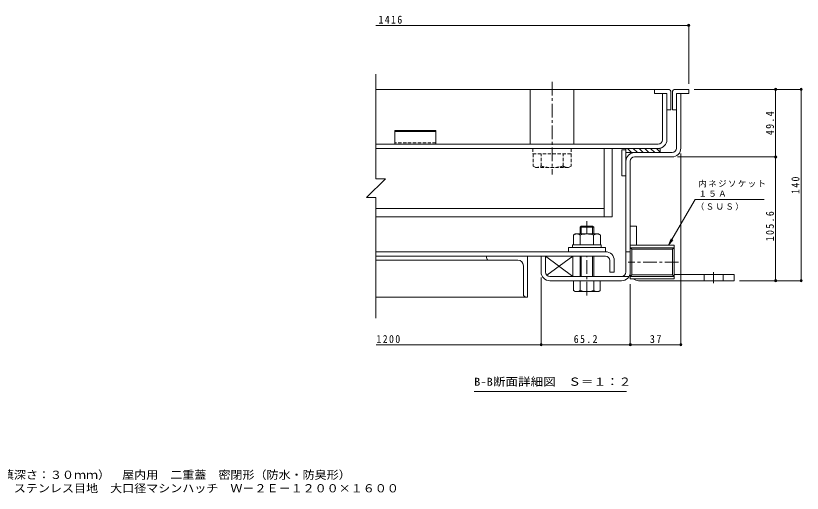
# Model space of a CAD drawing. Units: millimetres on the paper, enlarged 10 times, with parts at other scales. Extents: x -2649 to 2767, y -1962 to 1737.
# Drawn here: x -229 to 2648, y -1962 to -215 of the extents above; entities that cross this region are included whole.
import ezdxf
from ezdxf.enums import TextEntityAlignment as Align

# ---------------------------------------------------------------- set-up
doc = ezdxf.new("R2010")
doc.units = ezdxf.units.MM
doc.header["$LTSCALE"] = 10
doc.header["$PDMODE"] = 32
doc.header["$PDSIZE"] = 8
doc.linetypes.add('CHAIN1', pattern=[8, 5, -1, 1, -1])
doc.linetypes.add('DASHED1', pattern=[1.8, 1.2, -0.6])
for name, color, linetype, lineweight in [('D-1', 2, 'Continuous', 9), ('D-2', 3, 'Continuous', 9), ('D-3', 4, 'Continuous', 9), ('D-5', 7, 'Continuous', 9), ('D-6', 6, 'Continuous', 9), ('D-7', 5, 'Continuous', 5), ('D-8', 5, 'Continuous', 5), ('D-9', 134, 'Continuous', 5), ('D-A', 3, 'Continuous', 9), ('D-B', 6, 'Continuous', 9), ('D-C', 5, 'Continuous', 5), ('D-E', 3, 'Continuous', 9), ('D-F', 7, 'Continuous', 9), ('F-5_F-5ﾚｲﾔ', 7, 'Continuous', 9)]:
    doc.layers.add(name, color=color, linetype=linetype, lineweight=lineweight)
doc.styles.add('ＭＳ ゴシック', font='')
doc.styles.get('ＭＳ ゴシック').set_extended_font_data('MS Gothic')

msp = doc.modelspace()

# ---------------------------------------------------------------- linework, layer by layer
at = {"layer": 'D-1'}
for p, q in [((2187.59, -499.53), (2203.59, -499.53)), ((2187.59, -699.53), (2187.59, -499.53)), ((2203.59, -699.53), (2203.59, -499.53)), ((2171.59, -715.53), (2034.59, -715.53)), ((2002.59, -1152.53), (2002.59, -747.53)), ((2018.59, -747.53), (2018.59, -1152.53)), ((2034.59, -731.53), (2171.59, -731.53)), ((2178.59, -1054.65), (2018.59, -1054.65)), ((2018.59, -1054.65), (2018.59, -1177.65)), ((2178.59, -1063.76), (2172.78, -1069.57)), ((2178.59, -1054.65), (2178.59, -1177.65)), ((2018.59, -1078.53), (2002.59, -1078.53)), ((2172.78, -1069.57), (2024.4, -1069.57)), ((2024.4, -1162.72), (2024.4, -1069.57)), ((2172.78, -1069.57), (2172.78, -1162.72)), ((1708.59, -1152.53), (1708.59, -1094.53)), ((1724.59, -1168.53), (2014.3, -1168.53)), ((2018.59, -1168.53), (2024.4, -1162.72)), ((2178.59, -1168.53), (2018.59, -1168.53)), ((2178.59, -1177.65), (2018.59, -1177.65)), ((2172.78, -1162.72), (2024.4, -1162.72)), ((2178.59, -1168.53), (2172.78, -1162.72)), ((1724.59, -1184.53), (1835.09, -1184.53)), ((1885.09, -1184.53), (1986.59, -1184.53))]:
    msp.add_line(p, q, dxfattribs=at)
for points in [[(2178.59, -1063.76), (2018.59, -1063.76), (2024.4, -1069.57)], [(1692.59, -1152.53), (1692.59, -1094.53), (1708.59, -1094.53)]]:
    msp.add_lwpolyline(points, dxfattribs=at)
for centre, radius, start, end in [((2034.59, -747.53), 32, 90, 180), ((2171.59, -699.53), 16, 270, 0), ((2171.59, -699.53), 32, 270, 0), ((2034.59, -747.53), 16, 90, 180), ((1724.59, -1152.53), 32, 180, 270), ((1724.59, -1152.53), 16, 180, 270), ((1986.59, -1152.53), 32, 270, 0), ((1986.59, -1152.53), 16, 270, 0)]:
    msp.add_arc(centre, radius, start, end, dxfattribs=at)
at = {"layer": 'D-2'}
for p, q in [((2136.59, -668.53), (2136.59, -499.53)), ((2152.59, -499.53), (2136.59, -499.53)), ((2152.59, -668.53), (2152.59, -499.53)), ((2120.59, -684.53), (1087.01, -684.53)), ((1087.07, -700.53), (2120.59, -700.53))]:
    msp.add_line(p, q, dxfattribs=at)
for radius in [32, 16]:
    msp.add_arc((2120.59, -668.53), radius, 270, 0, dxfattribs=at)
at = {"layer": 'D-3'}
for p, q in [((2107.59, -484.53), (1088.33, -484.53)), ((2182.59, -484.53), (2232.59, -484.53)), ((2232.59, -484.53), (2232.59, -499.53)), ((2107.59, -499.53), (2152.59, -499.53)), ((2152.59, -499.53), (2152.59, -559.53)), ((2167.59, -494.53), (2167.59, -559.53)), ((2172.59, -494.53), (2172.59, -559.53)), ((2232.59, -499.53), (2187.59, -499.53)), ((2187.59, -499.53), (2187.59, -559.53)), ((2152.59, -559.53), (2167.59, -559.53)), ((2187.59, -559.53), (2172.59, -559.53)), ((1157.59, -634.53), (1157.59, -684.53)), ((1307.59, -634.53), (1157.59, -634.53)), ((1307.59, -638.86), (1157.59, -638.86))]:
    msp.add_line(p, q, dxfattribs=at)
at = {"layer": 'D-3', "linetype": 'DASHED1'}
msp.add_line((1307.59, -679.53), (1157.59, -679.53), dxfattribs=at)
at = {"layer": 'D-3'}
for points in [[(2157.59, -484.53), (2107.59, -484.53), (2107.59, -499.53)], [(1307.59, -634.53), (1307.59, -684.53), (1157.59, -684.53)]]:
    msp.add_lwpolyline(points, dxfattribs=at)
for centre, start, end in [((2157.59, -494.53), 0, 90), ((2182.59, -494.53), 90, 180)]:
    msp.add_arc(centre, 10, start, end, dxfattribs=at)
at = {"layer": 'D-5'}
for p, q in [((2158.98, -1054.65), (2255.49, -887.49)), ((2255.49, -887.49), (2508.23, -887.49)), ((2158.98, -1054.65), (2168.55, -1031.55)), ((2158.98, -1054.65), (2174.2, -1034.81)), ((2004.76, -1590.22), (1447.26, -1590.22))]:
    msp.add_line(p, q, dxfattribs=at)
at = {"layer": 'D-6'}
for p, q in [((1987.59, -705.53), (2002.59, -705.53)), ((1987.59, -705.53), (1987.59, -800.53)), ((2002.59, -700.53), (2002.59, -800.53)), ((2127.59, -715.53), (2002.59, -715.53)), ((2023.28, -715.53), (2008.28, -700.53)), ((2044.49, -715.53), (2029.49, -700.53)), ((2065.71, -715.53), (2050.71, -700.53)), ((2086.92, -715.53), (2071.92, -700.53)), ((2108.13, -715.53), (2093.13, -700.53)), ((2127.59, -713.77), (2114.35, -700.53)), ((1987.59, -800.53), (2002.59, -800.53)), ((1708.59, -1094.53), (1708.59, -1152.53)), ((1713.11, -1163.67), (1808.59, -1094.53)), ((1724.59, -1168.53), (1808.59, -1168.53))]:
    msp.add_line(p, q, dxfattribs=at)
msp.add_lwpolyline([(2127.59, -715.53), (2127.59, -700.53), (2002.59, -700.53)], dxfattribs=at)
msp.add_lwpolyline([(1808.59, -1168.53), (1808.59, -1094.53), (1708.59, -1094.53)], close=True, dxfattribs=at)
at = {"layer": 'D-7', "linetype": 'CHAIN1'}
for p, q in [((1860.09, -1012.03), (1860.09, -966.87)), ((1860.09, -1238.92), (1860.09, -1094.53))]:
    msp.add_line(p, q, dxfattribs=at)
at = {"layer": 'D-7'}
for p, q in [((1839.15, -984.53), (1835.09, -988.59)), ((1885.09, -988.59), (1835.09, -988.59)), ((1835.09, -1012.03), (1835.09, -988.59)), ((1881.03, -984.53), (1839.15, -984.53)), ((1839.15, -1012.03), (1839.15, -984.53)), ((1881.03, -984.53), (1885.09, -988.59)), ((1881.03, -1012.03), (1881.03, -984.53)), ((1885.09, -988.59), (1885.09, -1012.03)), ((1885.09, -988.59), (1885.09, -1012.03)), ((1835.09, -1168.53), (1835.09, -1094.53)), ((1839.15, -1168.53), (1839.15, -1094.53)), ((1881.03, -1168.53), (1881.03, -1094.53)), ((1885.09, -1094.53), (1885.09, -1168.53)), ((1909.09, -1184.53), (1811.09, -1184.53)), ((1811.09, -1220.06), (1811.09, -1184.53)), ((1835.09, -1220.06), (1835.09, -1187.54)), ((1885.09, -1184.53), (1885.09, -1220.06)), ((1909.09, -1220.06), (1909.09, -1184.53)), ((1897.09, -1224.53), (1823.09, -1224.53))]:
    msp.add_line(p, q, dxfattribs=at)
at = {"layer": 'D-7', "color": 2, "lineweight": 9}
for p, q in [((1811.01, -1017.33), (1817.59, -1013.53)), ((1811.01, -1017.33), (1811.01, -1053.53)), ((1902.59, -1013.53), (1817.59, -1013.53)), ((1835.55, -1017.33), (1835.55, -1053.53)), ((1884.63, -1017.33), (1884.63, -1053.53))]:
    msp.add_line(p, q, dxfattribs=at)
at = {"layer": 'D-7', "color": 134}
for p, q in [((1792.59, -1063.53), (1792.59, -1078.53)), ((1792.59, -1063.53), (1927.59, -1063.53)), ((1927.59, -1063.53), (1927.59, -1078.53)), ((1792.59, -1078.53), (1927.59, -1078.53))]:
    msp.add_line(p, q, dxfattribs=at)
at = {"layer": 'D-7', "color": 6, "lineweight": 9}
for p, q in [((1807.59, -1053.53), (1807.59, -1063.53)), ((1807.59, -1063.53), (1912.59, -1063.53))]:
    msp.add_line(p, q, dxfattribs=at)
at = {"layer": 'D-7', "color": 2, "lineweight": 9}
msp.add_lwpolyline([(1902.59, -1013.53), (1909.16, -1017.33), (1909.16, -1053.53), (1811.01, -1053.53)], dxfattribs=at)
at = {"layer": 'D-7', "color": 6, "lineweight": 9}
msp.add_lwpolyline([(1807.59, -1053.53), (1912.59, -1053.53), (1912.59, -1063.53)], dxfattribs=at)
at = {"layer": 'D-7', "color": 2, "lineweight": 9}
for centre, radius, start, end in [((1825.5, -1042.41), 28.97, 94.38438, 120), ((1822.52, -1037.73), 24.21, 57.42749, 88.18784), ((1860.09, -1094.74), 81.2, 72.41188, 107.5881), ((1897.66, -1037.73), 24.21, 91.81215, 122.57249), ((1894.68, -1042.41), 28.97, 59.99998, 85.6156)]:
    msp.add_arc(centre, radius, start, end, dxfattribs=at)
at = {"layer": 'D-7'}
for centre, radius, start, end in [((1823.09, -1206.2), 18.33, 229.1022, 310.89809), ((1860.09, -1152.45), 72.08, 249.70546, 290.29454), ((1897.09, -1206.2), 18.33, 229.10191, 310.8978)]:
    msp.add_arc(centre, radius, start, end, dxfattribs=at)
at = {"layer": 'D-8'}
msp.add_lwpolyline([(1922.59, -950.53), (1952.59, -950.53), (1952.59, -700.53), (1922.59, -700.53)], close=True, dxfattribs=at)
at = {"layer": 'D-9'}
for p, q in [((1922.59, -950.53), (1922.59, -700.53)), ((1088.33, -920.53), (1922.59, -920.53)), ((1088.33, -950.53), (1922.59, -950.53))]:
    msp.add_line(p, q, dxfattribs=at)
at = {"layer": 'D-9', "linetype": 'DASHED1'}
for p, q in [((1663.09, -720.53), (1663.09, -764.9)), ((1692.59, -765.04), (1692.59, -720.53)), ((1772.59, -765.04), (1772.59, -720.53)), ((1802.09, -720.53), (1802.09, -765.04)), ((1672.63, -770.41), (1663.09, -764.9)), ((1792.59, -770.53), (1672.84, -770.53)), ((1792.59, -770.53), (1802.09, -765.04))]:
    msp.add_line(p, q, dxfattribs=at)
for centre, radius, start, end in [((1673.88, -736.02), 34.53, 267.86055, 302.81094), ((1732.59, -621.93), 148.6, 254.38446, 285.61554), ((1791.3, -736.02), 34.53, 237.18906, 272.13945)]:
    msp.add_arc(centre, radius, start, end, dxfattribs=at)
at = {"layer": 'D-A'}
for p, q in [((1928.09, -1078.53), (1089.04, -1078.53)), ((1089.04, -1094.53), (1928.09, -1094.53)), ((1944.09, -1110.53), (1944.09, -1153.53)), ((1960.09, -1110.53), (1960.09, -1153.53)), ((1944.09, -1153.53), (1960.09, -1153.53))]:
    msp.add_line(p, q, dxfattribs=at)
for radius in [32, 16]:
    msp.add_arc((1928.09, -1110.53), radius, 0, 90, dxfattribs=at)
at = {"layer": 'D-B'}
for p, q in [((1492.59, -1094.53), (1089.04, -1094.53)), ((1502.59, -1109.53), (1089.04, -1109.53)), ((1492.59, -1094.53), (1642.59, -1094.53)), ((1492.59, -1099.53), (1492.59, -1094.53)), ((1502.59, -1109.53), (1607.59, -1109.53)), ((1642.59, -1094.53), (1642.59, -1244.53)), ((1627.59, -1234.53), (1627.59, -1129.53)), ((1637.59, -1244.53), (1089.04, -1244.53)), ((1637.59, -1244.53), (1642.59, -1244.53))]:
    msp.add_line(p, q, dxfattribs=at)
for centre, radius, start, end in [((1502.59, -1099.53), 10, 180, 270), ((1607.59, -1129.53), 20, 0, 90), ((1637.59, -1234.53), 10, 180, 270)]:
    msp.add_arc(centre, radius, start, end, dxfattribs=at)
at = {"layer": 'D-C', "color": 2, "linetype": 'CHAIN1', "lineweight": 9}
msp.add_line((1732.59, -456.85), (1732.59, -796.16), dxfattribs=at)
at = {"layer": 'D-C', "color": 2, "lineweight": 9}
for p, q in [((1652.59, -684.53), (1652.59, -484.53)), ((1652.59, -484.53), (1812.59, -484.53)), ((1812.59, -684.53), (1812.59, -484.53)), ((1652.59, -684.53), (1812.59, -684.53))]:
    msp.add_line(p, q, dxfattribs=at)
at = {"layer": 'D-C', "color": 134, "linetype": 'DASHED1'}
for p, q in [((1662.59, -700.53), (1802.59, -700.53)), ((1802.59, -700.53), (1802.59, -720.53))]:
    msp.add_line(p, q, dxfattribs=at)
msp.add_lwpolyline([(1662.59, -700.53), (1662.59, -720.53), (1802.59, -720.53)], dxfattribs=at)
at = {"layer": 'D-E'}
for p, q in [((2018.59, -984.53), (2018.59, -1152.53)), ((2018.59, -984.53), (2041.09, -984.53)), ((2041.09, -1054.65), (2041.09, -984.53)), ((2178.59, -1162.03), (2398.59, -1162.03)), ((2288.59, -1184.53), (2288.59, -1162.03)), ((2358.59, -1184.53), (2358.59, -1162.03))]:
    msp.add_line(p, q, dxfattribs=at)
at = {"layer": 'D-E', "linetype": 'CHAIN1'}
msp.add_line((2323.59, -1193.26), (2323.59, -1153.82), dxfattribs=at)
at = {"layer": 'D-E'}
msp.add_lwpolyline([(2398.59, -1162.03), (2398.59, -1184.53), (2048.59, -1184.53)], dxfattribs=at)
msp.add_arc((2048.59, -1154.53), 30, 230.3984, 270, dxfattribs=at)
at = {"layer": 'D-F'}
for p, q in [((2232.59, -250.43), (1088.33, -250.43)), ((2232.59, -247.43), (2232.59, -464.53)), ((1088.33, -428.77), (1088.33, -811.62)), ((2646.77, -484.53), (2252.59, -484.53)), ((2550.43, -484.53), (2550.43, -731.53)), ((2643.77, -484.53), (2643.77, -1184.53)), ((2553.43, -731.53), (2191.59, -731.53)), ((2203.59, -1421.87), (2203.59, -719.53)), ((2550.43, -731.53), (2550.43, -1184.53)), ((1122.74, -811.62), (1053.92, -880.44)), ((1088.33, -811.62), (1122.74, -811.62)), ((1088.33, -880.44), (1053.92, -880.44)), ((1088.33, -880.44), (1088.33, -1321.07)), ((1692.59, -1421.87), (1692.59, -1172.53)), ((2018.59, -1421.87), (2018.59, -1197.65)), ((2646.77, -1184.53), (2418.59, -1184.53)), ((1692.59, -1418.87), (1089.04, -1418.87)), ((2018.59, -1418.87), (1692.59, -1418.87)), ((2203.59, -1418.87), (2018.59, -1418.87))]:
    msp.add_line(p, q, dxfattribs=at)
at = {"layer": 'D-F', "linetype": 'CHAIN1'}
msp.add_line((2195.6, -1116.15), (2011.22, -1116.15), dxfattribs=at)
at = {"layer": 'D-F'}
for p in [(2232.59, -250.43), (2550.43, -484.53), (2643.77, -484.53), (2550.43, -731.53), (2550.43, -1184.53), (2643.77, -1184.53), (1692.59, -1418.87), (2018.59, -1418.87), (2203.59, -1418.87)]:
    msp.add_point(p, dxfattribs=at)

# ---------------------------------------------------------------- texts
at = {"layer": 'D-5', "color": 2, "style": 'ＭＳ ゴシック', "width": 1.15}
msp.add_text('B-B断面詳細図\u3000Ｓ＝１：２', height=29.33, dxfattribs=at).set_placement((1447.26, -1577.72), align=Align.BOTTOM_LEFT)
at = {"layer": 'D-5', "char_height": 21.99, "attachment_point": 7, "style": 'ＭＳ ゴシック'}
for s, insert in [('\\T1.17;内ネジソケット', (2268.23, -842.82)), ('\\T1.17;１５Ａ', (2268.23, -877.65)), ('\\T1.17;（ＳＵＳ）', (2258.57, -927.33))]:
    msp.add_mtext(s, dxfattribs=dict(at, insert=insert))
at = {"layer": 'D-F', "color": 2, "char_height": 29.33, "attachment_point": 7, "style": 'ＭＳ ゴシック'}
for s, insert in [('\\T1.28;\\W0.9;1416', (1097.59, -244.43)), ('\\T1.28;\\W0.9;1200', (1090.16, -1412.87)), ('\\T1.28;\\W0.9;65.2', (1811.84, -1412.87)), ('\\T1.27;\\W0.95;37', (2089.84, -1412.87))]:
    msp.add_mtext(s, dxfattribs=dict(at, insert=insert))
at = {"layer": 'D-F', "color": 2, "char_height": 29.33, "attachment_point": 7, "rotation": 90, "style": 'ＭＳ ゴシック'}
for s, insert in [('\\T1.28;\\W0.9;49.4', (2544.43, -651.78)), ('\\T1.27;\\W0.9;140', (2637.77, -867.03)), ('\\T1.28;\\W0.9;105.6', (2544.43, -1040.13))]:
    msp.add_mtext(s, dxfattribs=dict(at, insert=insert))
at = {"layer": 'F-5_F-5ﾚｲﾔ', "color": 2, "style": 'ＭＳ ゴシック', "width": 1.1}
for s, p in [('充填用（充填深さ：３０ｍｍ）\u3000屋内用\u3000二重蓋\u3000密閉形（防水・防臭形）', (-500.11, -1918.5)), ('スチール製\u3000ステンレス目地\u3000大口径マシンハッチ\u3000Ｗ－２Ｅ－１２００×１６００', (-500.11, -1967.71))]:
    msp.add_text(s, height=29.33, dxfattribs=at).set_placement(p, align=Align.BOTTOM_LEFT)

doc.saveas('drawing.dxf')
